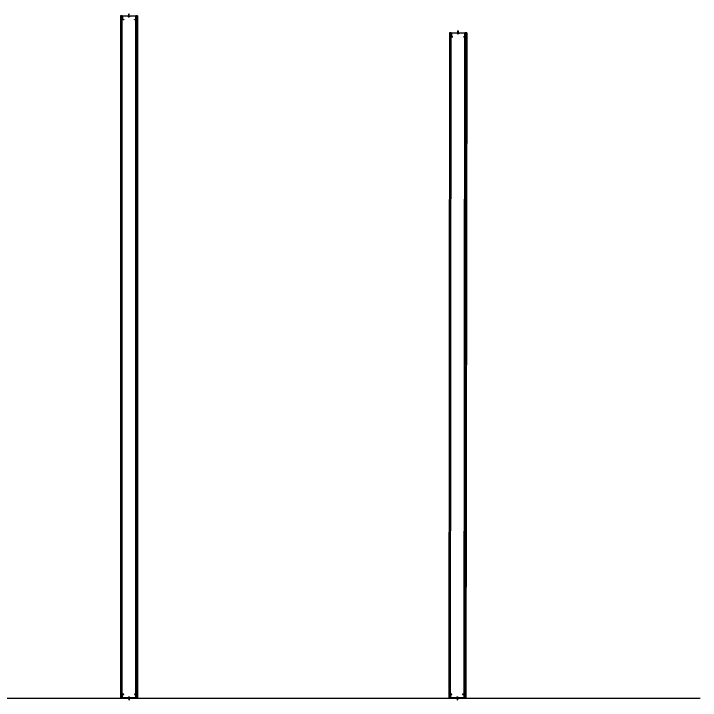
# Model space of a CAD drawing. Header units: millimetres. Extents: x 19868 to 801382, y -4805 to 85279.
# Drawn here: x 775035 to 783088, y 43653 to 51705 of the extents above; entities that cross this region are included whole.
import ezdxf

# ---------------------------------------------------------------- set-up
doc = ezdxf.new("R2010")
doc.units = ezdxf.units.MM
doc.header["$LTSCALE"] = 250
for name, color, linetype in [('8입면선', 8, 'Continuous'), ('A-FIN', 6, 'Continuous'), ('A-WALL-D', 7, 'Continuous'), ('GAGAM-DT', 7, 'Continuous'), ('입면', 7, 'Continuous')]:
    doc.layers.add(name, color=color, linetype=linetype)
doc.layers.add('CK', color=221, linetype='Continuous', plot=False)

# ---------------------------------------------------------------- blocks, each defined once
blk = doc.blocks.new('*U165')
at = {"layer": '8입면선', "color": 8}
for p, q in [((3316397.6, 472011.4), (3316397.6, 480011.4)), ((3316577.6, 472011.4), (3316577.6, 480011.4))]:
    blk.add_line(p, q, dxfattribs=at)
at = {"layer": 'A-WALL-D'}
for p, q in [((3316387.6, 480011.4), (3316387.6, 472011.4)), ((3316407.6, 480011.4), (3316387.6, 480011.4)), ((3316407.6, 472021.4), (3316407.6, 480011.4)), ((3316567.6, 472021.4), (3316567.6, 480011.4)), ((3316587.6, 480011.4), (3316567.6, 480011.4)), ((3316587.6, 480011.4), (3316587.6, 472011.4)), ((3316407.6, 472011.4), (3316387.6, 472011.4)), ((3316587.6, 472011.4), (3316567.6, 472011.4))]:
    blk.add_line(p, q, dxfattribs=at)
at = {"layer": 'CK', "linetype": 'Continuous'}
blk.add_line((3316472.9, 472011.4), (3316502.3, 472011.4), dxfattribs=at)
at = {"layer": 'GAGAM-DT', "color": 8}
for p, q in [((3316485.3, 480005.6), (3316485.3, 480037)), ((3316490.3, 480031.5), (3316485.3, 480037)), ((3316492.7, 480005.6), (3316482.8, 480005.6)), ((3316482.8, 480005.6), (3316482.8, 480002.1)), ((3316491.2, 480000.6), (3316484.3, 480000.6)), ((3316485.3, 480005.6), (3316485.3, 480000.6)), ((3316490.3, 480005.6), (3316490.3, 480031.5)), ((3316490.3, 480005.6), (3316490.3, 480000.6)), ((3316492.7, 480005.6), (3316492.7, 480002.1)), ((3316482.8, 472017.2), (3316482.8, 472020.7)), ((3316492.7, 472017.2), (3316482.8, 472017.2)), ((3316491.2, 472022.2), (3316484.3, 472022.2)), ((3316485.3, 472017.2), (3316485.3, 472022.2)), ((3316485.3, 472017.2), (3316485.3, 471985.8)), ((3316490.3, 471991.3), (3316485.3, 471985.8)), ((3316490.3, 472017.2), (3316490.3, 472022.2)), ((3316490.3, 472017.2), (3316490.3, 471991.3)), ((3316492.7, 472017.2), (3316492.7, 472020.7))]:
    blk.add_line(p, q, dxfattribs=at)
for centre, start, end in [((3316484.3, 480002.1), 180, 270), ((3316491.2, 480002.1), 270, 0), ((3316484.3, 472020.7), 90, 180), ((3316491.2, 472020.7), 0, 90)]:
    blk.add_arc(centre, 1.51, start, end, dxfattribs=at)
at = {"layer": '입면', "color": 6}
for p, q in [((3316407.6, 479966.4), (3316407.6, 480011.4)), ((3316407.6, 480011.4), (3316472.9, 480011.4)), ((3316425.4, 479966.4), (3316407.6, 479966.4)), ((3316472.4, 480010.2), (3316408.8, 480010.2)), ((3316408.8, 480010.2), (3316408.8, 479967.6)), ((3316408.8, 479967.6), (3316425.4, 479967.6)), ((3316425.4, 479967.6), (3316425.4, 479966.4)), ((3316477.4, 480004.4), (3316472.4, 480010.2)), ((3316472.9, 480011.4), (3316477.9, 480005.6)), ((3316497.8, 480004.4), (3316477.4, 480004.4)), ((3316477.9, 480005.6), (3316497.3, 480005.6)), ((3316497.3, 480005.6), (3316502.3, 480011.4)), ((3316502.8, 480010.2), (3316497.8, 480004.4)), ((3316502.3, 480011.4), (3316567.6, 480011.4)), ((3316566.4, 480010.2), (3316502.8, 480010.2)), ((3316549.8, 479966.4), (3316549.8, 479967.6)), ((3316549.8, 479967.6), (3316566.4, 479967.6)), ((3316567.6, 479966.4), (3316549.8, 479966.4)), ((3316566.4, 479967.6), (3316566.4, 480010.2)), ((3316567.6, 480011.4), (3316567.6, 479966.4)), ((3316425.4, 472056.4), (3316407.6, 472056.4)), ((3316407.6, 472056.4), (3316407.6, 472011.4)), ((3316407.6, 472011.4), (3316472.9, 472011.4)), ((3316408.8, 472012.6), (3316408.8, 472055.2)), ((3316408.8, 472055.2), (3316425.4, 472055.2)), ((3316472.4, 472012.6), (3316408.8, 472012.6)), ((3316425.4, 472055.2), (3316425.4, 472056.4)), ((3316477.4, 472018.5), (3316472.4, 472012.6)), ((3316472.9, 472011.4), (3316477.9, 472017.3)), ((3316497.8, 472018.5), (3316477.4, 472018.5)), ((3316477.9, 472017.3), (3316497.3, 472017.3)), ((3316497.3, 472017.3), (3316502.3, 472011.4)), ((3316502.8, 472012.6), (3316497.8, 472018.5)), ((3316502.3, 472011.4), (3316567.6, 472011.4)), ((3316566.4, 472012.6), (3316502.8, 472012.6)), ((3316567.6, 472056.4), (3316549.8, 472056.4)), ((3316549.8, 472056.4), (3316549.8, 472055.2)), ((3316549.8, 472055.2), (3316566.4, 472055.2)), ((3316566.4, 472055.2), (3316566.4, 472012.6)), ((3316567.6, 472011.4), (3316567.6, 472056.4))]:
    blk.add_line(p, q, dxfattribs=at)
blk = doc.blocks.new('*U166')
at = {"layer": '8입면선', "color": 8}
for p, q in [((3316397.6, 472011.4), (3316407.6, 479811.4)), ((3316577.6, 472011.4), (3316587.6, 479811.4))]:
    blk.add_line(p, q, dxfattribs=at)
at = {"layer": 'A-WALL-D'}
for p, q in [((3316397.6, 479811.4), (3316387.6, 472011.4)), ((3316417.6, 479811.4), (3316397.6, 479811.4)), ((3316407.6, 472021.4), (3316417.6, 479811.4)), ((3316567.6, 472021.4), (3316577.6, 479811.4)), ((3316597.6, 479811.4), (3316577.6, 479811.4)), ((3316597.6, 479811.4), (3316587.6, 472011.4)), ((3316407.6, 472011.4), (3316387.6, 472011.4)), ((3316587.6, 472011.4), (3316567.6, 472011.4))]:
    blk.add_line(p, q, dxfattribs=at)
at = {"layer": 'CK', "linetype": 'Continuous'}
blk.add_line((3316472.9, 472011.4), (3316502.3, 472011.4), dxfattribs=at)
at = {"layer": 'GAGAM-DT', "color": 8}
for p, q in [((3316502.7, 479805.6), (3316492.8, 479805.6)), ((3316492.8, 479805.6), (3316492.8, 479802.1)), ((3316501.2, 479800.6), (3316494.3, 479800.6)), ((3316495.3, 479805.6), (3316495.3, 479837)), ((3316500.3, 479831.5), (3316495.3, 479837)), ((3316495.3, 479805.6), (3316495.3, 479800.6)), ((3316500.3, 479805.6), (3316500.3, 479831.5)), ((3316500.3, 479805.6), (3316500.3, 479800.6)), ((3316502.7, 479805.6), (3316502.7, 479802.1)), ((3316482.8, 472017.2), (3316482.8, 472020.7)), ((3316492.7, 472017.2), (3316482.8, 472017.2)), ((3316491.2, 472022.2), (3316484.3, 472022.2)), ((3316485.3, 472017.2), (3316485.3, 472022.2)), ((3316485.3, 472017.2), (3316485.3, 471985.8)), ((3316490.3, 471991.3), (3316485.3, 471985.8)), ((3316490.3, 472017.2), (3316490.3, 472022.2)), ((3316490.3, 472017.2), (3316490.3, 471991.3)), ((3316492.7, 472017.2), (3316492.7, 472020.7))]:
    blk.add_line(p, q, dxfattribs=at)
for centre, start, end in [((3316494.3, 479802.1), 180, 270), ((3316501.2, 479802.1), 270, 0), ((3316484.3, 472020.7), 90, 180), ((3316491.2, 472020.7), 0, 90)]:
    blk.add_arc(centre, 1.51, start, end, dxfattribs=at)
at = {"layer": '입면', "color": 6}
for p, q in [((3316417.6, 479766.4), (3316417.6, 479811.4)), ((3316417.6, 479811.4), (3316482.9, 479811.4)), ((3316482.4, 479810.2), (3316418.8, 479810.2)), ((3316418.8, 479810.2), (3316418.8, 479767.6)), ((3316487.4, 479804.4), (3316482.4, 479810.2)), ((3316482.9, 479811.4), (3316487.9, 479805.6)), ((3316507.8, 479804.4), (3316487.4, 479804.4)), ((3316487.9, 479805.6), (3316507.3, 479805.6)), ((3316507.3, 479805.6), (3316512.3, 479811.4)), ((3316512.8, 479810.2), (3316507.8, 479804.4)), ((3316512.3, 479811.4), (3316577.6, 479811.4)), ((3316576.4, 479810.2), (3316512.8, 479810.2)), ((3316576.4, 479767.6), (3316576.4, 479810.2)), ((3316577.6, 479811.4), (3316577.6, 479766.4)), ((3316435.4, 479766.4), (3316417.6, 479766.4)), ((3316418.8, 479767.6), (3316435.4, 479767.6)), ((3316435.4, 479767.6), (3316435.4, 479766.4)), ((3316559.8, 479766.4), (3316559.8, 479767.6)), ((3316559.8, 479767.6), (3316576.4, 479767.6)), ((3316577.6, 479766.4), (3316559.8, 479766.4)), ((3316425.4, 472056.4), (3316407.6, 472056.4)), ((3316407.6, 472056.4), (3316407.6, 472011.4)), ((3316407.6, 472011.4), (3316472.9, 472011.4)), ((3316408.8, 472012.6), (3316408.8, 472055.2)), ((3316408.8, 472055.2), (3316425.4, 472055.2)), ((3316472.4, 472012.6), (3316408.8, 472012.6)), ((3316425.4, 472055.2), (3316425.4, 472056.4)), ((3316477.4, 472018.5), (3316472.4, 472012.6)), ((3316472.9, 472011.4), (3316477.9, 472017.3)), ((3316497.8, 472018.5), (3316477.4, 472018.5)), ((3316477.9, 472017.3), (3316497.3, 472017.3)), ((3316497.3, 472017.3), (3316502.3, 472011.4)), ((3316502.8, 472012.6), (3316497.8, 472018.5)), ((3316502.3, 472011.4), (3316567.6, 472011.4)), ((3316566.4, 472012.6), (3316502.8, 472012.6)), ((3316567.6, 472056.4), (3316549.8, 472056.4)), ((3316549.8, 472056.4), (3316549.8, 472055.2)), ((3316549.8, 472055.2), (3316566.4, 472055.2)), ((3316566.4, 472055.2), (3316566.4, 472012.6)), ((3316567.6, 472011.4), (3316567.6, 472056.4))]:
    blk.add_line(p, q, dxfattribs=at)

msp = doc.modelspace()

# ---------------------------------------------------------------- linework, layer by layer
at = {"layer": 'A-FIN'}
msp.add_line((772888.2, 43678.9), (783088.2, 43678.9), dxfattribs=at)

# ---------------------------------------------------------------- block references
at = {"layer": 'A-WALL-D'}
for name, p in [('*U165', (-2540099.4, -428332.5)), ('*U166', (-2536249.4, -428332.5))]:
    msp.add_blockref(name, p, dxfattribs=at)

doc.saveas('drawing.dxf')
